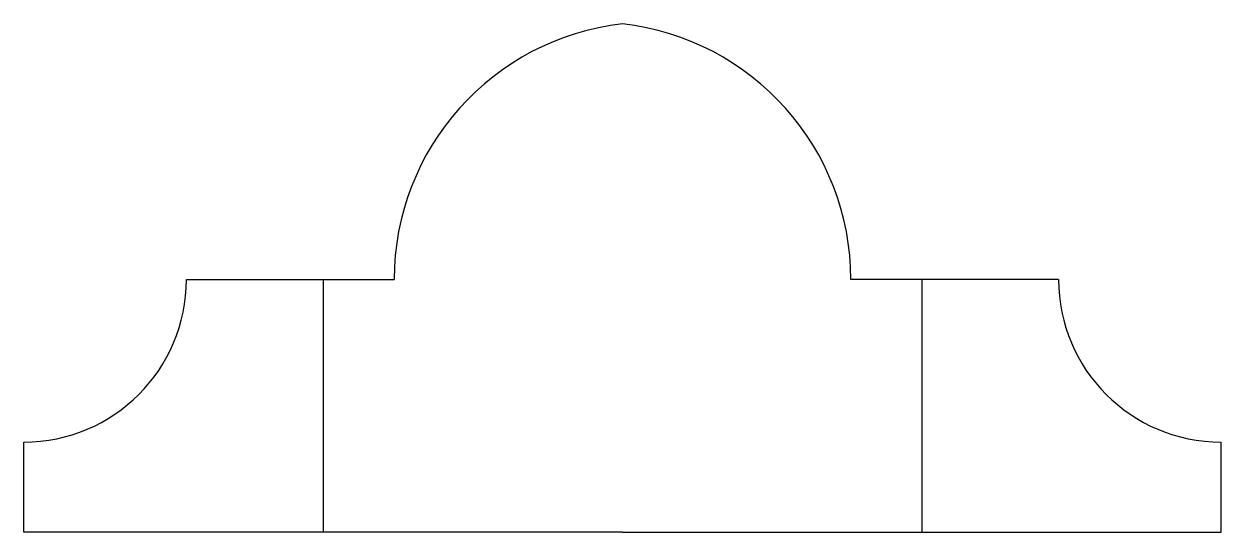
# Model space of a CAD drawing. Extents: x -7.5 to 7.5, y 0 to 6.4.
import ezdxf

# ---------------------------------------------------------------- set-up
doc = ezdxf.new("R2010")
doc.units = 0
doc.layers.add('MODELSKETCH_VISIBLE', color=7, linetype='CONTINUOUS')

msp = doc.modelspace()

# ---------------------------------------------------------------- linework, layer by layer
at = {"layer": 'MODELSKETCH_VISIBLE'}
for p, q in [((-5.464, 3.163), (-2.86, 3.163)), ((-3.75, 3.163), (-3.75, 0)), ((5.464, 3.163), (2.86, 3.163)), ((3.75, 3.163), (3.75, 0)), ((-7.5, 0), (-7.5, 1.127)), ((7.5, 0), (7.5, 1.127)), ((0, 0), (-7.5, 0)), ((0, 0), (7.5, 0))]:
    msp.add_line(p, q, dxfattribs=at)
for centre, radius, start, end in [((0.36, 3.163), 3.221, 96.4251, 180), ((-0.36, 3.163), 3.221, 0, 83.5749), ((-7.5, 3.163), 2.036, 270, 0), ((7.5, 3.163), 2.036, 180, 270)]:
    msp.add_arc(centre, radius, start, end, dxfattribs=at)

doc.saveas('drawing.dxf')
